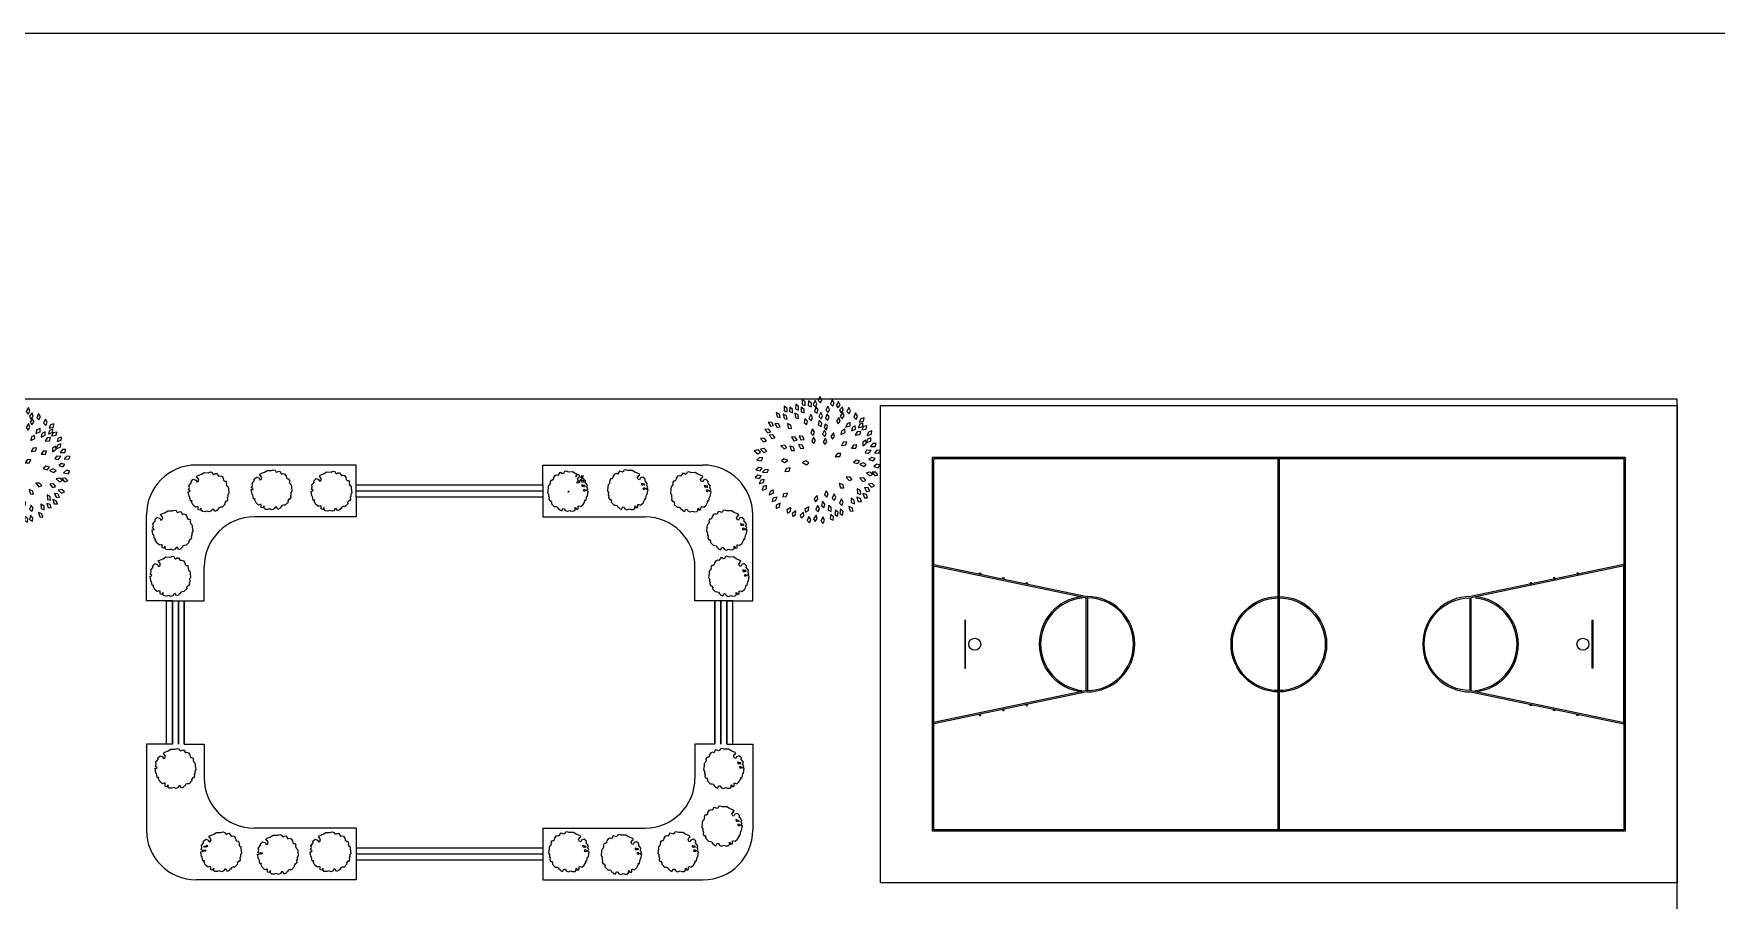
# Model space of a CAD drawing. Header units: millimetres. Extents: x 1593 to 1813, y 960 to 1110.
# Drawn here: x 1636.76 to 1685.93, y 1084.63 to 1109.97 of the extents above; entities that cross this region are included whole.
import ezdxf

# ---------------------------------------------------------------- set-up
doc = ezdxf.new("R2010")
doc.units = ezdxf.units.MM
doc.layers.add('1st floor', color=7, linetype='Continuous')
doc.layers.add('SPORT', color=7, linetype='Continuous')
doc.layers.add('trees', color=124, linetype='Continuous', lineweight=13)
doc.styles.add('ATTR', font='romans.shx', dxfattribs={"width": 0.8, "height": 0.7})

# ---------------------------------------------------------------- blocks, each defined once
blk = doc.blocks.new('A$C6FDB6B95')
at = {"layer": 'SPORT', "color": 1}
for p, q in [((-2148.3, 1133.4), (1300, 1133.4)), ((-2148.3, -935.5), (-2148.3, 1133.4)), ((1300, 1133.4), (1300, -935.5)), ((-1918.4, 903.5), (1070.1, 903.5)), ((-1918.4, -705.6), (-1918.4, 903.5)), ((-427.1, -705.6), (-427.1, 903.5)), ((-421.3, -705.6), (-421.3, 903.5)), ((1070.1, 903.5), (1070.1, -705.6)), ((-427.1, -418.4), (-427.1, 616.3)), ((-421.3, -418.4), (-421.3, 616.3)), ((-1919.6, 438.1), (-1255.8, 300.2)), ((-1918.4, -245.9), (-1918.4, 443.8)), ((-1918.4, -245.9), (-1918.4, 443.8)), ((-1918.4, 443.8), (-1254.6, 305.8)), ((1070.1, 443.8), (406.3, 305.8)), ((1071.2, 438.1), (407.4, 300.2)), ((1070.1, -245.9), (1070.1, 443.8)), ((1070.1, -245.9), (1070.1, 443.8)), ((-1721.5, 402.9), (-1720.3, 408.5)), ((-1715.9, 401.7), (-1721.5, 402.9)), ((-1720.3, 408.5), (-1714.7, 407.3)), ((-1714.7, 407.3), (-1715.9, 401.7)), ((-1620.2, 381.8), (-1619, 387.4)), ((-1614.6, 380.6), (-1620.2, 381.8)), ((-1619, 387.4), (-1613.4, 386.3)), ((-1613.4, 386.3), (-1614.6, 380.6)), ((-1518.9, 360.8), (-1517.8, 366.4)), ((-1517.8, 366.4), (-1512.1, 365.2)), ((-1512.1, 365.2), (-1513.3, 359.6)), ((-1513.3, 359.6), (-1518.9, 360.8)), ((-1277, 304.6), (-1276.4, 298.9)), ((-1257.5, -102.2), (-1257.5, 300.1)), ((-1251.8, 300.1), (-1251.8, -102.2)), ((409.2, -102.2), (409.2, 300.1)), ((428.7, 304.6), (428.1, 298.9)), ((-1255.8, -102.3), (-1919.6, -240.3)), ((-1254.6, -107.9), (-1918.4, -245.9)), ((-1277, -106.7), (-1276.4, -101)), ((406.3, -107.9), (1070.1, -245.9)), ((407.4, -102.3), (1071.2, -240.3)), ((428.7, -106.7), (428.1, -101)), ((1070.1, -705.6), (-1918.4, -705.6)), ((1300, -935.5), (-2148.3, -935.5))]:
    blk.add_line(p, q, dxfattribs=at)
for points in [[(1300, -935.5), (-2148.3, -935.5), (-2148.3, 1133.4), (1300, 1133.4)], [(1075.8, -711.4), (-1924.2, -711.4), (-1924.2, 909.3), (1075.8, 909.3)], [(670.6, 360.8), (669.4, 366.4), (663.8, 365.2), (664.9, 359.6)], [(771.8, 381.8), (770.7, 387.4), (765, 386.3), (766.2, 380.6)], [(873.1, 402.9), (872, 408.5), (866.3, 407.3), (867.5, 401.7)], [(-1780.5, 202.4), (-1784, 202.4), (-1784, -4.5), (-1780.5, -4.5)], [(932.1, 202.4), (935.6, 202.4), (935.6, -4.5), (932.1, -4.5)], [(-1721.5, -205), (-1720.3, -210.6), (-1714.7, -209.4), (-1715.9, -203.8)], [(-1620.2, -183.9), (-1619, -189.5), (-1613.4, -188.4), (-1614.6, -182.7)], [(-1518.9, -162.9), (-1517.8, -168.5), (-1512.1, -167.3), (-1513.3, -161.7)], [(670.6, -162.9), (669.4, -168.5), (663.8, -167.3), (664.9, -161.7)], [(771.8, -183.9), (770.7, -189.5), (765, -188.4), (766.2, -182.7)], [(873.1, -205), (872, -210.6), (866.3, -209.4), (867.5, -203.8)]]:
    blk.add_lwpolyline(points, close=True, dxfattribs=at)
blk.add_lwpolyline([(403.4, -102.2, -0.985815), (403.4, 300.1)], format="xyb", close=True, dxfattribs=at)
for centre, radius in [((-424.2, 98.9), 206.9), ((-424.2, 98.9), 201.1), ((-1740.8, 98.9), 25.9), ((892.5, 98.9), 25.9)]:
    blk.add_circle(centre, radius, dxfattribs=at)
for centre, radius, start, end in [((-1254.6, 98.9), 206.9, 96.21469, 263.78531), ((-1254.6, 98.9), 201.1, 96.21469, 263.78531), ((-1254.6, 98.9), 206.9, 270, 90), ((-1254.6, 98.9), 201.1, 270.81854, 89.18146), ((406.3, 98.9), 206.9, 90, 270), ((406.3, 98.9), 201.1, 276.21469, 83.78531), ((406.3, 98.9), 206.9, 276.21469, 83.78531)]:
    blk.add_arc(centre, radius, start, end, dxfattribs=at)
blk = doc.blocks.new('Paper Tree Plan')
at = {"layer": 'trees'}
for points in [[(-149.4, 222), (-149.5, 238.2), (-163.2, 248.4), (-163.3, 227.6)], [(-125.4, 217.1), (-124.6, 233.2), (-137.6, 244.3), (-139, 223.4)], [(-97.2, 230.6), (-96.9, 246.8), (-110.4, 257.4), (-111, 236.5)], [(-70.8, 217.9), (-71.1, 234), (-84.9, 244.1), (-84.7, 223.2)], [(-66.2, 252.1), (-66.9, 268.2), (-81, 278), (-80.3, 257.1)], [(-38.1, 246.4), (-37.5, 262.5), (-50.8, 273.3), (-51.8, 252.5)], [(-18.1, 244.6), (-11.9, 259.5), (-20.5, 274.3), (-28.7, 255.1)], [(-12.8, 215.6), (-6.6, 230.5), (-15.3, 245.3), (-23.5, 226.1)], [(4.3, 263.7), (10.6, 278.5), (2.1, 293.4), (-6.3, 274.3)], [(40.3, 219.1), (46.6, 234), (38.1, 248.8), (29.7, 229.7)], [(61.5, 248.8), (67.8, 263.7), (59.2, 278.5), (50.9, 259.4)], [(87.3, 240.3), (95.4, 254.3), (88.7, 270.1), (78.1, 252.1)], [(100.3, 217.1), (110.6, 229.5), (106.7, 246.2), (93.2, 230.3)], [(137.9, 212.8), (144.3, 227.7), (135.7, 242.5), (127.4, 223.4)], [(-212.7, 158.6), (-220.9, 172.5), (-237.9, 174.5), (-227.5, 156.4)], [(-181.7, 153.3), (-190.7, 166.7), (-207.8, 167.7), (-196.3, 150.3)], [(-182, 195.7), (-185, 211.6), (-200.3, 219.2), (-196.7, 198.7)], [(-149.3, 188.9), (-152.9, 204.6), (-168.6, 211.5), (-164, 191.2)], [(-129.7, 144.6), (-133.1, 160.4), (-148.7, 167.6), (-144.5, 147.2)], [(-97, 192.2), (-99.2, 208.2), (-114.1, 216.6), (-111.5, 195.9)], [(-58, 163.5), (-55.6, 179.4), (-67.6, 191.7), (-70.9, 171.1)], [(-38.2, 181.1), (-31.9, 195.9), (-40.4, 210.8), (-48.8, 191.7)], [(7.3, 154.7), (10.4, 170.5), (-1.1, 183.3), (-5.3, 162.8)], [(8.3, 189.4), (14.7, 204.2), (6.3, 219.1), (-2.2, 200.1)], [(26, 165.8), (21.7, 150.3), (32.2, 136.7), (37.9, 156.8)], [(38.3, 183.1), (44.6, 198), (36, 212.8), (27.7, 193.7)], [(87, 166.2), (95.7, 179.8), (89.8, 195.9), (78.3, 178.4)], [(105.1, 189.7), (114, 203.2), (108.4, 219.3), (96.7, 202.1)], [(142.9, 172.9), (127.8, 167.1), (123, 150.7), (142.6, 157.9)], [(166.2, 157), (151.6, 150.2), (147.9, 133.5), (166.9, 142)], [(169.7, 187.4), (176, 202.2), (167.5, 217.1), (159.1, 198)], [(201.7, 169.8), (186.5, 164.6), (181.2, 148.3), (201, 154.9)], [(206.9, 194.3), (191.3, 190.3), (184.7, 174.5), (205, 179.5)], [(220, 156.7), (204.1, 153.7), (196.5, 138.4), (217, 142)], [(-245.8, 87.1), (-255.9, 99.6), (-273.1, 99), (-260.1, 82.7)], [(-225.7, 129.3), (-236, 141.7), (-253.1, 141), (-239.9, 124.8)], [(-205.3, 102.7), (-215.7, 115), (-232.8, 114), (-219.5, 98)], [(-104.2, 91.5), (-113.2, 104.9), (-130.3, 105.9), (-118.8, 88.5)], [(-71.1, 93.5), (-77.9, 108.2), (-94.6, 111.8), (-86.1, 92.8)], [(-29.7, 113.1), (-23.4, 128), (-31.9, 142.8), (-40.3, 123.7)], [(-25.4, 74.9), (-19.1, 89.8), (-27.6, 104.6), (-36, 85.5)], [(24.4, 107.8), (31.6, 122.2), (24, 137.6), (14.4, 119)], [(24.8, 70.5), (34.1, 83.7), (28.7, 100), (16.6, 83)], [(60.3, 95), (69.7, 108.2), (64.6, 124.5), (52.3, 107.6)], [(117.8, 141.4), (103.1, 134.6), (99.5, 117.9), (118.5, 126.5)], [(126.6, 83.2), (110.6, 81.3), (102, 66.5), (122.7, 68.8)], [(191.3, 130.8), (175.2, 129.3), (166.3, 114.7), (187, 116.5)], [(213.9, 91), (200.9, 81.5), (200.6, 64.4), (217.6, 76.5)], [(238.6, 101.3), (223.4, 96.1), (218, 79.8), (237.8, 86.4)], [(242.5, 133.5), (227.1, 128.5), (221.6, 112.2), (241.5, 118.6)], [(-273.1, 35.6), (-285.9, 45.4), (-302.4, 40.8), (-286, 28)], [(-262.8, 8.7), (-278.8, 10.9), (-290.8, -1.3), (-270.2, -4.3)], [(-244.6, 40.6), (-256.3, 51.7), (-273.2, 48.9), (-258.3, 34.3)], [(-150.9, 56.9), (-162.7, 67.9), (-179.6, 64.9), (-164.4, 50.6)], [(-176.4, -5.3), (-161.7, -12.2), (-146.6, -4.1), (-165.4, 4.9)], [(-115.2, 42.5), (-120.5, 57.8), (-136.8, 63), (-130.1, 43.3)], [(-72.5, 53.1), (-80, 67.4), (-96.9, 70.2), (-87.4, 51.7)], [(99.6, 28.6), (83.5, 28.3), (73.4, 14.4), (94.3, 14.6)], [(173.4, 68.7), (157.3, 67.7), (147.9, 53.4), (168.7, 54.5)], [(211.4, 31.8), (227.4, 30), (239.2, 42.5), (218.5, 45)], [(258.5, 6.5), (243, 11.2), (229.2, 1.1), (249.1, -5.2)], [(263.1, 75.6), (247, 75.3), (236.8, 61.5), (257.7, 61.6)], [(282.8, 43.4), (266.7, 44.8), (255.2, 32.1), (276, 30.1)], [(-270.1, -74.4), (-286, -71.5), (-298.6, -83.1), (-278.1, -87.1)], [(-266.1, -38.8), (-281.9, -35.5), (-294.8, -46.8), (-274.4, -51.3)], [(-236.3, -46.7), (-252.3, -45), (-264, -57.5), (-243.3, -59.9)], [(-136.7, -37.8), (-152.7, -40.1), (-160.9, -55.1), (-140.3, -52.4)], [(-48.8, -13.7), (-62.8, -5.7), (-78.6, -12.5), (-60.5, -23)], [(185.9, -5.6), (170.2, -2.1), (157.2, -13.2), (177.5, -17.9)], [(216.9, -22.5), (202.9, -14.5), (187.1, -21.2), (205.1, -31.7)], [(246.8, -67.4), (234.3, -57.1), (217.7, -61.1), (233.6, -74.5)], [(270.9, -70.3), (260.8, -57.7), (243.7, -58.2), (256.5, -74.6)], [(281.2, -24.4), (265.4, -20.9), (252.3, -31.9), (272.6, -36.7)], [(-256.4, -91.1), (-272.2, -94.3), (-279.6, -109.8), (-259.1, -105.8)], [(-245.2, -119.4), (-260.5, -124.6), (-265.9, -140.8), (-246.1, -134.4)], [(-214.8, -139.8), (-229.4, -146.8), (-232.9, -163.5), (-213.9, -154.8)], [(-170.6, -172.7), (-154.7, -170.1), (-146.7, -154.9), (-167.3, -158.1)], [(34, -173.5), (40.3, -158.6), (31.8, -143.8), (23.4, -162.9)], [(112.5, -131), (107.8, -115.6), (91.7, -109.7), (97.6, -129.7)], [(151.5, -92), (140.9, -79.8), (123.8, -81), (137.4, -96.9)], [(191.4, -160), (189.8, -144), (175.2, -135.1), (177.1, -155.9)], [(215.4, -96.4), (205.1, -84), (188, -84.8), (201.2, -101)], [(233.5, -144.9), (225.7, -130.8), (208.8, -128.3), (218.7, -146.7)], [(255.7, -121.5), (244.2, -110.2), (227.2, -112.8), (242, -127.5)], [(-218.9, -193.5), (-203.3, -189.4), (-196.9, -173.5), (-217.1, -178.7)], [(-200.5, -225.9), (-186, -218.8), (-182.8, -202), (-201.6, -211)], [(-148.3, -247.8), (-134.6, -239.3), (-132.9, -222.3), (-150.8, -233.1)], [(-65, -243.8), (-51.3, -235.3), (-49.7, -218.2), (-67.5, -229)], [(-19, -195), (-7.9, -183.3), (-10.7, -166.4), (-25.2, -181.4)], [(-6.5, -241.4), (-0.2, -226.5), (-8.7, -211.7), (-17, -230.8)], [(22.3, -221.4), (25.3, -205.6), (13.7, -192.9), (9.7, -213.4)], [(53.5, -239.9), (54.7, -223.8), (41.8, -212.5), (40.1, -233.3)], [(70, -188.3), (76.3, -173.5), (67.8, -158.6), (59.4, -177.7)], [(84, -261.5), (86, -245.5), (73.8, -233.5), (70.9, -254.2)], [(104, -211.7), (110.3, -196.8), (101.7, -182), (93.4, -201.1)], [(107.5, -256.8), (110, -240.8), (98, -228.5), (94.6, -249.1)], [(156.4, -238.1), (151.8, -222.6), (135.7, -216.6), (141.5, -236.7)], [(161.8, -203.9), (161.1, -187.8), (146.9, -178.1), (147.7, -198.9)], [(194.8, -195.4), (190, -180), (173.9, -174.2), (179.9, -194.2)], [(223.1, -177.2), (217.8, -162), (201.4, -156.9), (208.2, -176.6)], [(-123.9, -263.8), (-110.6, -254.7), (-109.7, -237.6), (-127.1, -249.2)], [(-84.1, -271.7), (-72.3, -260.7), (-74, -243.7), (-89.4, -257.7)], [(-46.7, -292.3), (-40.4, -277.4), (-49, -262.6), (-57.3, -281.7)], [(-19.6, -286.5), (-10.5, -273.2), (-16, -257), (-27.9, -274.1)], [(15.3, -295.1), (23.7, -281.4), (17.5, -265.4), (6.4, -283.1)], [(63.1, -280.4), (64.8, -264.4), (52.2, -252.7), (49.9, -273.5)]]:
    blk.add_lwpolyline(points, close=True, dxfattribs=at)

msp = doc.modelspace()

# ---------------------------------------------------------------- linework, layer by layer
for p, q in [((1641.743, 1097.358), (1641.51, 1097.358)), ((1646.186, 1097.358), (1641.743, 1097.358)), ((1646.186, 1096.775), (1646.186, 1097.358)), ((1651.641, 1096.775), (1651.641, 1097.358)), ((1651.641, 1097.358), (1656.317, 1097.358)), ((1646.186, 1096.425), (1646.186, 1096.775)), ((1646.186, 1096.775), (1651.641, 1096.775)), ((1651.641, 1096.775), (1651.641, 1096.134)), ((1646.186, 1096.6), (1651.641, 1096.6)), ((1646.186, 1096.425), (1646.186, 1095.842)), ((1646.186, 1096.425), (1651.641, 1096.425)), ((1651.641, 1096.425), (1651.641, 1095.842)), ((1640.052, 1093.392), (1640.052, 1095.9)), ((1646.186, 1095.842), (1643.201, 1095.842)), ((1651.641, 1095.842), (1654.626, 1095.842)), ((1657.775, 1093.392), (1657.775, 1095.9)), ((1641.743, 1093.392), (1641.743, 1094.384)), ((1656.084, 1093.392), (1656.084, 1094.384)), ((1640.81, 1093.392), (1640.052, 1093.392)), ((1640.635, 1089.193), (1640.635, 1093.392)), ((1640.635, 1093.392), (1641.16, 1093.392)), ((1640.635, 1091.293), (1640.635, 1093.392)), ((1640.81, 1093.392), (1640.81, 1089.193)), ((1640.81, 1089.193), (1640.81, 1093.392)), ((1640.985, 1093.392), (1640.985, 1089.193)), ((1640.985, 1089.193), (1640.985, 1093.392)), ((1641.16, 1093.392), (1641.16, 1089.193)), ((1641.16, 1089.193), (1641.16, 1093.392)), ((1641.16, 1093.392), (1641.743, 1093.392)), ((1656.667, 1093.392), (1656.084, 1093.392)), ((1656.667, 1093.392), (1656.667, 1089.193)), ((1656.667, 1089.193), (1656.667, 1093.392)), ((1657.192, 1093.392), (1656.667, 1093.392)), ((1656.842, 1093.392), (1656.842, 1089.193)), ((1656.842, 1089.193), (1656.842, 1093.392)), ((1657.017, 1093.392), (1657.017, 1089.193)), ((1657.017, 1089.193), (1657.017, 1093.392)), ((1657.017, 1093.392), (1657.775, 1093.392)), ((1657.192, 1089.193), (1657.192, 1093.392)), ((1657.192, 1091.293), (1657.192, 1093.392)), ((1640.052, 1089.193), (1640.052, 1086.686)), ((1640.81, 1089.193), (1640.052, 1089.193)), ((1641.16, 1089.193), (1641.743, 1089.193)), ((1641.743, 1089.193), (1641.743, 1088.202)), ((1656.084, 1089.193), (1656.084, 1088.202)), ((1656.667, 1089.193), (1656.084, 1089.193)), ((1657.017, 1089.193), (1657.775, 1089.193)), ((1657.775, 1089.193), (1657.775, 1086.686)), ((1646.186, 1086.744), (1643.201, 1086.744)), ((1646.186, 1086.744), (1646.186, 1085.811)), ((1651.641, 1086.744), (1654.626, 1086.744)), ((1646.186, 1086.161), (1651.641, 1086.161)), ((1646.186, 1085.986), (1651.641, 1085.986)), ((1646.186, 1085.811), (1646.186, 1085.228)), ((1646.186, 1085.811), (1651.641, 1085.811)), ((1641.743, 1085.228), (1641.51, 1085.228)), ((1646.186, 1085.228), (1641.743, 1085.228)), ((1651.641, 1085.228), (1656.084, 1085.228)), ((1656.084, 1085.228), (1656.317, 1085.228))]:
    msp.add_line(p, q)
for points in [[(1813.386, 1109.974), (1593.386, 1109.974), (1593.386, 959.974), (1813.386, 959.974)], [(1642.267, 1096.128), (1642.213, 1096.123), (1642.172, 1096.109), (1642.149, 1096.058), (1642.129, 1096.062), (1642.109, 1096.027), (1642.05, 1095.999), (1642.012, 1096.069), (1641.973, 1096.062), (1641.949, 1096.015), (1641.89, 1095.987), (1641.812, 1096.014), (1641.768, 1095.995), (1641.688, 1096), (1641.646, 1096.042), (1641.656, 1096.053), (1641.654, 1096.099), (1641.61, 1096.041), (1641.568, 1096.058), (1641.567, 1096.14), (1641.542, 1096.146), (1641.489, 1096.127), (1641.418, 1096.189), (1641.366, 1096.285), (1641.385, 1096.309), (1641.339, 1096.311), (1641.319, 1096.422), (1641.299, 1096.44), (1641.274, 1096.578), (1641.322, 1096.584), (1641.332, 1096.609), (1641.283, 1096.631), (1641.311, 1096.698), (1641.296, 1096.753), (1641.36, 1096.833), (1641.357, 1096.882), (1641.423, 1096.943), (1641.496, 1096.918), (1641.524, 1096.864), (1641.56, 1096.877), (1641.583, 1096.931), (1641.545, 1096.989), (1641.516, 1097.004), (1641.536, 1097.04), (1641.657, 1097.088), (1641.735, 1097.14), (1641.865, 1097.135), (1641.892, 1097.148), (1641.934, 1097.159), (1641.977, 1097.141), (1641.989, 1097.106), (1642.024, 1097.086), (1642.061, 1097.11), (1642.109, 1097.116), (1642.161, 1097.033), (1642.197, 1097.046), (1642.253, 1097.03), (1642.292, 1096.971), (1642.301, 1096.918), (1642.334, 1096.889), (1642.37, 1096.891), (1642.391, 1096.856), (1642.385, 1096.846), (1642.397, 1096.811), (1642.386, 1096.804), (1642.404, 1096.753), (1642.442, 1096.72), (1642.448, 1096.665), (1642.462, 1096.53), (1642.433, 1096.495), (1642.434, 1096.424), (1642.416, 1096.397), (1642.426, 1096.343), (1642.401, 1096.295), (1642.377, 1096.298), (1642.343, 1096.25), (1642.348, 1096.209)], [(1644.108, 1096.19), (1644.055, 1096.186), (1644.014, 1096.172), (1643.99, 1096.121), (1643.971, 1096.125), (1643.951, 1096.09), (1643.892, 1096.062), (1643.854, 1096.132), (1643.815, 1096.125), (1643.79, 1096.077), (1643.731, 1096.05), (1643.653, 1096.077), (1643.61, 1096.058), (1643.53, 1096.063), (1643.488, 1096.105), (1643.498, 1096.116), (1643.496, 1096.162), (1643.452, 1096.104), (1643.409, 1096.121), (1643.409, 1096.203), (1643.384, 1096.209), (1643.331, 1096.19), (1643.259, 1096.251), (1643.208, 1096.348), (1643.227, 1096.372), (1643.18, 1096.374), (1643.161, 1096.485), (1643.141, 1096.503), (1643.116, 1096.641), (1643.164, 1096.647), (1643.174, 1096.672), (1643.125, 1096.694), (1643.153, 1096.761), (1643.138, 1096.816), (1643.202, 1096.896), (1643.199, 1096.944), (1643.265, 1097.006), (1643.337, 1096.981), (1643.365, 1096.927), (1643.402, 1096.939), (1643.425, 1096.994), (1643.386, 1097.052), (1643.358, 1097.067), (1643.378, 1097.102), (1643.499, 1097.151), (1643.577, 1097.203), (1643.707, 1097.198), (1643.734, 1097.211), (1643.776, 1097.222), (1643.819, 1097.204), (1643.831, 1097.169), (1643.865, 1097.149), (1643.903, 1097.173), (1643.951, 1097.178), (1644.002, 1097.096), (1644.039, 1097.109), (1644.095, 1097.092), (1644.134, 1097.034), (1644.143, 1096.98), (1644.175, 1096.952), (1644.212, 1096.954), (1644.233, 1096.919), (1644.227, 1096.909), (1644.239, 1096.874), (1644.228, 1096.867), (1644.245, 1096.816), (1644.284, 1096.783), (1644.29, 1096.728), (1644.304, 1096.593), (1644.275, 1096.558), (1644.276, 1096.487), (1644.258, 1096.46), (1644.268, 1096.406), (1644.243, 1096.358), (1644.219, 1096.361), (1644.185, 1096.313), (1644.19, 1096.272)], [(1645.856, 1096.146), (1645.802, 1096.142), (1645.761, 1096.128), (1645.738, 1096.077), (1645.718, 1096.081), (1645.698, 1096.046), (1645.639, 1096.018), (1645.602, 1096.087), (1645.563, 1096.081), (1645.538, 1096.033), (1645.479, 1096.006), (1645.401, 1096.033), (1645.357, 1096.014), (1645.278, 1096.019), (1645.235, 1096.061), (1645.246, 1096.072), (1645.244, 1096.118), (1645.199, 1096.06), (1645.157, 1096.077), (1645.156, 1096.159), (1645.131, 1096.165), (1645.078, 1096.146), (1645.007, 1096.207), (1644.955, 1096.304), (1644.974, 1096.328), (1644.928, 1096.33), (1644.908, 1096.441), (1644.888, 1096.459), (1644.863, 1096.597), (1644.912, 1096.603), (1644.922, 1096.628), (1644.873, 1096.65), (1644.9, 1096.717), (1644.885, 1096.772), (1644.95, 1096.851), (1644.947, 1096.9), (1645.012, 1096.962), (1645.085, 1096.937), (1645.113, 1096.883), (1645.15, 1096.895), (1645.172, 1096.949), (1645.134, 1097.008), (1645.106, 1097.023), (1645.126, 1097.058), (1645.246, 1097.107), (1645.324, 1097.159), (1645.454, 1097.154), (1645.482, 1097.167), (1645.524, 1097.178), (1645.566, 1097.16), (1645.578, 1097.125), (1645.613, 1097.105), (1645.65, 1097.128), (1645.699, 1097.134), (1645.75, 1097.052), (1645.787, 1097.065), (1645.843, 1097.048), (1645.881, 1096.99), (1645.89, 1096.936), (1645.923, 1096.908), (1645.959, 1096.91), (1645.98, 1096.874), (1645.974, 1096.865), (1645.986, 1096.83), (1645.975, 1096.823), (1645.993, 1096.772), (1646.032, 1096.739), (1646.037, 1096.683), (1646.051, 1096.549), (1646.022, 1096.514), (1646.024, 1096.443), (1646.006, 1096.416), (1646.015, 1096.362), (1645.99, 1096.314), (1645.967, 1096.316), (1645.933, 1096.269), (1645.938, 1096.228)], [(1651.971, 1096.146), (1652.025, 1096.142), (1652.065, 1096.128), (1652.089, 1096.077), (1652.109, 1096.081), (1652.129, 1096.046), (1652.188, 1096.018), (1652.225, 1096.087), (1652.264, 1096.081), (1652.289, 1096.033), (1652.348, 1096.006), (1652.426, 1096.033), (1652.47, 1096.014), (1652.549, 1096.019), (1652.591, 1096.061), (1652.581, 1096.072), (1652.583, 1096.118), (1652.627, 1096.06), (1652.67, 1096.077), (1652.671, 1096.159), (1652.696, 1096.165), (1652.749, 1096.146), (1652.82, 1096.207), (1652.872, 1096.304), (1652.853, 1096.328), (1652.899, 1096.33), (1652.919, 1096.441), (1652.939, 1096.459), (1652.963, 1096.597), (1652.915, 1096.603), (1652.905, 1096.628), (1652.954, 1096.65), (1652.927, 1096.717), (1652.941, 1096.772), (1652.877, 1096.851), (1652.88, 1096.9), (1652.815, 1096.962), (1652.742, 1096.937), (1652.714, 1096.883), (1652.677, 1096.895), (1652.655, 1096.949), (1652.693, 1097.008), (1652.721, 1097.023), (1652.701, 1097.058), (1652.581, 1097.107), (1652.503, 1097.159), (1652.373, 1097.154), (1652.345, 1097.167), (1652.303, 1097.178), (1652.261, 1097.16), (1652.249, 1097.125), (1652.214, 1097.105), (1652.177, 1097.128), (1652.128, 1097.134), (1652.077, 1097.052), (1652.04, 1097.065), (1651.984, 1097.048), (1651.946, 1096.99), (1651.936, 1096.936), (1651.904, 1096.908), (1651.868, 1096.91), (1651.847, 1096.874), (1651.853, 1096.865), (1651.84, 1096.83), (1651.852, 1096.823), (1651.834, 1096.772), (1651.795, 1096.739), (1651.79, 1096.683), (1651.776, 1096.549), (1651.805, 1096.514), (1651.803, 1096.443), (1651.821, 1096.416), (1651.812, 1096.362), (1651.837, 1096.314), (1651.86, 1096.316), (1651.894, 1096.269), (1651.889, 1096.228)], [(1653.719, 1096.19), (1653.772, 1096.186), (1653.813, 1096.172), (1653.837, 1096.121), (1653.856, 1096.125), (1653.876, 1096.09), (1653.935, 1096.062), (1653.973, 1096.132), (1654.012, 1096.125), (1654.036, 1096.077), (1654.096, 1096.05), (1654.173, 1096.077), (1654.217, 1096.058), (1654.297, 1096.063), (1654.339, 1096.105), (1654.329, 1096.116), (1654.331, 1096.162), (1654.375, 1096.104), (1654.418, 1096.121), (1654.418, 1096.203), (1654.443, 1096.209), (1654.496, 1096.19), (1654.568, 1096.251), (1654.619, 1096.348), (1654.6, 1096.372), (1654.646, 1096.374), (1654.666, 1096.485), (1654.686, 1096.503), (1654.711, 1096.641), (1654.663, 1096.647), (1654.653, 1096.672), (1654.702, 1096.694), (1654.674, 1096.761), (1654.689, 1096.816), (1654.625, 1096.896), (1654.628, 1096.944), (1654.562, 1097.006), (1654.49, 1096.981), (1654.462, 1096.927), (1654.425, 1096.939), (1654.402, 1096.994), (1654.441, 1097.052), (1654.469, 1097.067), (1654.449, 1097.102), (1654.328, 1097.151), (1654.25, 1097.203), (1654.12, 1097.198), (1654.093, 1097.211), (1654.051, 1097.222), (1654.008, 1097.204), (1653.996, 1097.169), (1653.962, 1097.149), (1653.924, 1097.173), (1653.876, 1097.178), (1653.824, 1097.096), (1653.788, 1097.109), (1653.732, 1097.092), (1653.693, 1097.034), (1653.684, 1096.98), (1653.651, 1096.952), (1653.615, 1096.954), (1653.594, 1096.919), (1653.6, 1096.909), (1653.588, 1096.874), (1653.599, 1096.867), (1653.582, 1096.816), (1653.543, 1096.783), (1653.537, 1096.728), (1653.523, 1096.593), (1653.552, 1096.558), (1653.551, 1096.487), (1653.569, 1096.46), (1653.559, 1096.406), (1653.584, 1096.358), (1653.608, 1096.361), (1653.642, 1096.313), (1653.637, 1096.272)], [(1655.56, 1096.128), (1655.614, 1096.123), (1655.655, 1096.109), (1655.678, 1096.058), (1655.698, 1096.062), (1655.718, 1096.027), (1655.777, 1095.999), (1655.815, 1096.069), (1655.854, 1096.062), (1655.878, 1096.015), (1655.937, 1095.987), (1656.015, 1096.014), (1656.059, 1095.995), (1656.139, 1096), (1656.181, 1096.042), (1656.171, 1096.053), (1656.173, 1096.099), (1656.217, 1096.041), (1656.259, 1096.058), (1656.26, 1096.14), (1656.285, 1096.146), (1656.338, 1096.127), (1656.409, 1096.189), (1656.461, 1096.285), (1656.442, 1096.309), (1656.488, 1096.311), (1656.508, 1096.422), (1656.528, 1096.44), (1656.553, 1096.578), (1656.504, 1096.584), (1656.495, 1096.609), (1656.544, 1096.631), (1656.516, 1096.698), (1656.531, 1096.753), (1656.466, 1096.833), (1656.47, 1096.882), (1656.404, 1096.943), (1656.331, 1096.918), (1656.303, 1096.864), (1656.267, 1096.877), (1656.244, 1096.931), (1656.282, 1096.989), (1656.311, 1097.004), (1656.291, 1097.04), (1656.17, 1097.088), (1656.092, 1097.14), (1655.962, 1097.135), (1655.934, 1097.148), (1655.892, 1097.159), (1655.85, 1097.141), (1655.838, 1097.106), (1655.803, 1097.086), (1655.766, 1097.11), (1655.717, 1097.116), (1655.666, 1097.033), (1655.629, 1097.046), (1655.573, 1097.03), (1655.535, 1096.971), (1655.526, 1096.918), (1655.493, 1096.889), (1655.457, 1096.891), (1655.436, 1096.856), (1655.442, 1096.846), (1655.43, 1096.811), (1655.441, 1096.804), (1655.423, 1096.753), (1655.384, 1096.72), (1655.379, 1096.665), (1655.365, 1096.53), (1655.394, 1096.495), (1655.393, 1096.424), (1655.411, 1096.397), (1655.401, 1096.343), (1655.426, 1096.295), (1655.45, 1096.298), (1655.484, 1096.25), (1655.479, 1096.209)], [(1652.645, 1097.053), (1652.607, 1097.049), (1652.591, 1097.023), (1652.614, 1097.023)], [(1652.628, 1096.837), (1652.648, 1096.863), (1652.715, 1096.863), (1652.709, 1096.85), (1652.682, 1096.85), (1652.678, 1096.837), (1652.648, 1096.824)], [(1652.766, 1097.031), (1652.742, 1097.01), (1652.749, 1097.001), (1652.79, 1096.988), (1652.803, 1097.018), (1652.827, 1097.023), (1652.813, 1097.044)], [(1652.766, 1096.902), (1652.753, 1096.884), (1652.766, 1096.867), (1652.803, 1096.854), (1652.847, 1096.88), (1652.83, 1096.91), (1652.796, 1096.893), (1652.78, 1096.915)], [(1652.773, 1096.776), (1652.776, 1096.737), (1652.813, 1096.733), (1652.844, 1096.742), (1652.857, 1096.724), (1652.871, 1096.742), (1652.861, 1096.759), (1652.827, 1096.759), (1652.8, 1096.763), (1652.78, 1096.789)], [(1652.857, 1096.646), (1652.83, 1096.638), (1652.817, 1096.616), (1652.837, 1096.607), (1652.874, 1096.603), (1652.877, 1096.638)], [(1654.52, 1096.82), (1654.524, 1096.781), (1654.561, 1096.777), (1654.591, 1096.786), (1654.605, 1096.768), (1654.618, 1096.786), (1654.608, 1096.803), (1654.574, 1096.803), (1654.547, 1096.807), (1654.527, 1096.833)], [(1654.605, 1096.69), (1654.578, 1096.682), (1654.564, 1096.66), (1654.584, 1096.652), (1654.622, 1096.647), (1654.625, 1096.682)], [(1656.362, 1096.757), (1656.365, 1096.718), (1656.403, 1096.714), (1656.433, 1096.723), (1656.446, 1096.705), (1656.46, 1096.723), (1656.45, 1096.74), (1656.416, 1096.74), (1656.389, 1096.744), (1656.369, 1096.77)], [(1652.366, 1096.589), (1652.367, 1096.578), (1652.375, 1096.575)], [(1656.446, 1096.628), (1656.419, 1096.619), (1656.406, 1096.597), (1656.426, 1096.589), (1656.463, 1096.584), (1656.467, 1096.619)], [(1641.212, 1095.011), (1641.158, 1095.007), (1641.118, 1094.993), (1641.094, 1094.942), (1641.074, 1094.946), (1641.054, 1094.911), (1640.995, 1094.883), (1640.958, 1094.952), (1640.919, 1094.946), (1640.894, 1094.898), (1640.835, 1094.871), (1640.757, 1094.897), (1640.713, 1094.879), (1640.634, 1094.884), (1640.592, 1094.926), (1640.602, 1094.937), (1640.6, 1094.982), (1640.556, 1094.924), (1640.513, 1094.942), (1640.512, 1095.024), (1640.487, 1095.029), (1640.434, 1095.011), (1640.363, 1095.072), (1640.311, 1095.169), (1640.33, 1095.193), (1640.284, 1095.195), (1640.264, 1095.306), (1640.244, 1095.324), (1640.22, 1095.462), (1640.268, 1095.468), (1640.278, 1095.493), (1640.229, 1095.515), (1640.256, 1095.581), (1640.242, 1095.637), (1640.306, 1095.716), (1640.303, 1095.765), (1640.368, 1095.827), (1640.441, 1095.802), (1640.469, 1095.748), (1640.506, 1095.76), (1640.528, 1095.814), (1640.49, 1095.873), (1640.462, 1095.888), (1640.482, 1095.923), (1640.602, 1095.972), (1640.68, 1096.024), (1640.81, 1096.019), (1640.838, 1096.032), (1640.88, 1096.042), (1640.922, 1096.025), (1640.934, 1095.99), (1640.969, 1095.97), (1641.006, 1095.993), (1641.055, 1095.999), (1641.106, 1095.917), (1641.143, 1095.93), (1641.199, 1095.913), (1641.237, 1095.855), (1641.246, 1095.801), (1641.279, 1095.773), (1641.315, 1095.775), (1641.336, 1095.739), (1641.33, 1095.73), (1641.343, 1095.695), (1641.331, 1095.688), (1641.349, 1095.637), (1641.388, 1095.604), (1641.393, 1095.548), (1641.407, 1095.414), (1641.378, 1095.379), (1641.38, 1095.308), (1641.362, 1095.281), (1641.371, 1095.227), (1641.346, 1095.179), (1641.323, 1095.181), (1641.289, 1095.134), (1641.294, 1095.093)], [(1656.615, 1095.011), (1656.668, 1095.007), (1656.709, 1094.993), (1656.733, 1094.942), (1656.753, 1094.946), (1656.772, 1094.911), (1656.832, 1094.883), (1656.869, 1094.952), (1656.908, 1094.946), (1656.933, 1094.898), (1656.992, 1094.871), (1657.07, 1094.897), (1657.114, 1094.879), (1657.193, 1094.884), (1657.235, 1094.926), (1657.225, 1094.937), (1657.227, 1094.982), (1657.271, 1094.924), (1657.314, 1094.942), (1657.315, 1095.024), (1657.34, 1095.029), (1657.393, 1095.011), (1657.464, 1095.072), (1657.516, 1095.169), (1657.497, 1095.193), (1657.543, 1095.195), (1657.563, 1095.306), (1657.583, 1095.324), (1657.607, 1095.462), (1657.559, 1095.468), (1657.549, 1095.493), (1657.598, 1095.515), (1657.571, 1095.581), (1657.585, 1095.637), (1657.521, 1095.716), (1657.524, 1095.765), (1657.459, 1095.827), (1657.386, 1095.802), (1657.358, 1095.748), (1657.321, 1095.76), (1657.299, 1095.814), (1657.337, 1095.873), (1657.365, 1095.888), (1657.345, 1095.923), (1657.225, 1095.972), (1657.147, 1096.024), (1657.017, 1096.019), (1656.989, 1096.032), (1656.947, 1096.042), (1656.905, 1096.025), (1656.892, 1095.99), (1656.858, 1095.97), (1656.82, 1095.993), (1656.772, 1095.999), (1656.721, 1095.917), (1656.684, 1095.93), (1656.628, 1095.913), (1656.59, 1095.855), (1656.58, 1095.801), (1656.548, 1095.773), (1656.512, 1095.775), (1656.491, 1095.739), (1656.496, 1095.73), (1656.484, 1095.695), (1656.496, 1095.688), (1656.478, 1095.637), (1656.439, 1095.604), (1656.434, 1095.548), (1656.42, 1095.414), (1656.449, 1095.379), (1656.447, 1095.308), (1656.465, 1095.281), (1656.456, 1095.227), (1656.481, 1095.179), (1656.504, 1095.181), (1656.538, 1095.134), (1656.533, 1095.093)], [(1657.417, 1095.641), (1657.42, 1095.602), (1657.457, 1095.598), (1657.488, 1095.606), (1657.501, 1095.589), (1657.515, 1095.606), (1657.505, 1095.624), (1657.471, 1095.624), (1657.444, 1095.628), (1657.424, 1095.654)], [(1657.501, 1095.511), (1657.474, 1095.503), (1657.461, 1095.481), (1657.481, 1095.472), (1657.518, 1095.468), (1657.521, 1095.503)], [(1641.149, 1093.659), (1641.095, 1093.655), (1641.055, 1093.641), (1641.031, 1093.59), (1641.011, 1093.594), (1640.991, 1093.558), (1640.932, 1093.531), (1640.895, 1093.6), (1640.856, 1093.594), (1640.831, 1093.546), (1640.772, 1093.518), (1640.694, 1093.545), (1640.65, 1093.527), (1640.571, 1093.531), (1640.529, 1093.574), (1640.539, 1093.585), (1640.537, 1093.63), (1640.493, 1093.572), (1640.45, 1093.59), (1640.449, 1093.671), (1640.424, 1093.677), (1640.371, 1093.659), (1640.3, 1093.72), (1640.248, 1093.816), (1640.267, 1093.841), (1640.221, 1093.843), (1640.201, 1093.954), (1640.181, 1093.972), (1640.157, 1094.11), (1640.205, 1094.116), (1640.215, 1094.14), (1640.166, 1094.163), (1640.193, 1094.229), (1640.179, 1094.285), (1640.243, 1094.364), (1640.24, 1094.413), (1640.305, 1094.475), (1640.378, 1094.45), (1640.406, 1094.395), (1640.443, 1094.408), (1640.465, 1094.462), (1640.427, 1094.52), (1640.399, 1094.536), (1640.419, 1094.571), (1640.539, 1094.62), (1640.617, 1094.672), (1640.747, 1094.666), (1640.775, 1094.679), (1640.817, 1094.69), (1640.859, 1094.673), (1640.871, 1094.638), (1640.906, 1094.617), (1640.943, 1094.641), (1640.992, 1094.647), (1641.043, 1094.565), (1641.08, 1094.577), (1641.136, 1094.561), (1641.174, 1094.503), (1641.184, 1094.449), (1641.216, 1094.421), (1641.252, 1094.423), (1641.273, 1094.387), (1641.267, 1094.378), (1641.28, 1094.343), (1641.268, 1094.335), (1641.286, 1094.284), (1641.325, 1094.251), (1641.33, 1094.196), (1641.344, 1094.062), (1641.315, 1094.027), (1641.317, 1093.956), (1641.299, 1093.928), (1641.308, 1093.874), (1641.283, 1093.827), (1641.26, 1093.829), (1641.226, 1093.782), (1641.231, 1093.741)], [(1656.678, 1093.659), (1656.731, 1093.655), (1656.772, 1093.641), (1656.796, 1093.59), (1656.816, 1093.594), (1656.835, 1093.558), (1656.895, 1093.531), (1656.932, 1093.6), (1656.971, 1093.594), (1656.996, 1093.546), (1657.055, 1093.518), (1657.133, 1093.545), (1657.177, 1093.527), (1657.256, 1093.531), (1657.298, 1093.574), (1657.288, 1093.585), (1657.29, 1093.63), (1657.334, 1093.572), (1657.377, 1093.59), (1657.378, 1093.671), (1657.403, 1093.677), (1657.456, 1093.659), (1657.527, 1093.72), (1657.579, 1093.816), (1657.56, 1093.841), (1657.606, 1093.843), (1657.626, 1093.954), (1657.646, 1093.972), (1657.67, 1094.11), (1657.622, 1094.116), (1657.612, 1094.14), (1657.661, 1094.163), (1657.634, 1094.229), (1657.648, 1094.285), (1657.584, 1094.364), (1657.587, 1094.413), (1657.522, 1094.475), (1657.449, 1094.45), (1657.421, 1094.395), (1657.384, 1094.408), (1657.362, 1094.462), (1657.4, 1094.52), (1657.428, 1094.536), (1657.408, 1094.571), (1657.288, 1094.62), (1657.21, 1094.672), (1657.08, 1094.666), (1657.052, 1094.679), (1657.01, 1094.69), (1656.968, 1094.673), (1656.955, 1094.638), (1656.921, 1094.617), (1656.883, 1094.641), (1656.835, 1094.647), (1656.784, 1094.565), (1656.747, 1094.577), (1656.691, 1094.561), (1656.653, 1094.503), (1656.643, 1094.449), (1656.611, 1094.421), (1656.575, 1094.423), (1656.553, 1094.387), (1656.559, 1094.378), (1656.547, 1094.343), (1656.559, 1094.335), (1656.541, 1094.284), (1656.502, 1094.251), (1656.497, 1094.196), (1656.483, 1094.062), (1656.512, 1094.027), (1656.51, 1093.956), (1656.528, 1093.928), (1656.519, 1093.874), (1656.544, 1093.827), (1656.567, 1093.829), (1656.601, 1093.782), (1656.596, 1093.741)], [(1657.48, 1094.289), (1657.483, 1094.25), (1657.52, 1094.246), (1657.551, 1094.254), (1657.564, 1094.237), (1657.578, 1094.254), (1657.567, 1094.272), (1657.534, 1094.272), (1657.507, 1094.276), (1657.486, 1094.302)], [(1657.564, 1094.159), (1657.537, 1094.15), (1657.524, 1094.129), (1657.544, 1094.12), (1657.581, 1094.116), (1657.584, 1094.15)], [(1641.297, 1088.04), (1641.244, 1088.036), (1641.203, 1088.022), (1641.179, 1087.971), (1641.16, 1087.975), (1641.14, 1087.94), (1641.081, 1087.912), (1641.043, 1087.981), (1641.004, 1087.975), (1640.979, 1087.927), (1640.92, 1087.9), (1640.842, 1087.926), (1640.798, 1087.908), (1640.719, 1087.913), (1640.677, 1087.955), (1640.687, 1087.966), (1640.685, 1088.011), (1640.641, 1087.953), (1640.598, 1087.971), (1640.597, 1088.053), (1640.573, 1088.058), (1640.519, 1088.04), (1640.448, 1088.101), (1640.397, 1088.198), (1640.416, 1088.222), (1640.369, 1088.224), (1640.349, 1088.335), (1640.329, 1088.353), (1640.305, 1088.491), (1640.353, 1088.497), (1640.363, 1088.522), (1640.314, 1088.544), (1640.341, 1088.61), (1640.327, 1088.666), (1640.391, 1088.745), (1640.388, 1088.794), (1640.454, 1088.856), (1640.526, 1088.831), (1640.554, 1088.777), (1640.591, 1088.789), (1640.613, 1088.843), (1640.575, 1088.902), (1640.547, 1088.917), (1640.567, 1088.952), (1640.687, 1089.001), (1640.766, 1089.053), (1640.895, 1089.048), (1640.923, 1089.061), (1640.965, 1089.071), (1641.008, 1089.054), (1641.02, 1089.019), (1641.054, 1088.999), (1641.092, 1089.022), (1641.14, 1089.028), (1641.191, 1088.946), (1641.228, 1088.959), (1641.284, 1088.942), (1641.322, 1088.884), (1641.332, 1088.83), (1641.364, 1088.802), (1641.4, 1088.804), (1641.422, 1088.768), (1641.416, 1088.759), (1641.428, 1088.724), (1641.417, 1088.717), (1641.434, 1088.666), (1641.473, 1088.633), (1641.478, 1088.577), (1641.493, 1088.443), (1641.463, 1088.408), (1641.465, 1088.337), (1641.447, 1088.31), (1641.456, 1088.256), (1641.432, 1088.208), (1641.408, 1088.21), (1641.374, 1088.163), (1641.379, 1088.122)], [(1656.53, 1088.04), (1656.583, 1088.036), (1656.624, 1088.022), (1656.648, 1087.971), (1656.667, 1087.975), (1656.687, 1087.94), (1656.746, 1087.912), (1656.784, 1087.981), (1656.823, 1087.975), (1656.848, 1087.927), (1656.907, 1087.9), (1656.985, 1087.926), (1657.029, 1087.908), (1657.108, 1087.913), (1657.15, 1087.955), (1657.14, 1087.966), (1657.142, 1088.011), (1657.186, 1087.953), (1657.229, 1087.971), (1657.229, 1088.053), (1657.254, 1088.058), (1657.307, 1088.04), (1657.379, 1088.101), (1657.43, 1088.198), (1657.411, 1088.222), (1657.458, 1088.224), (1657.478, 1088.335), (1657.498, 1088.353), (1657.522, 1088.491), (1657.474, 1088.497), (1657.464, 1088.522), (1657.513, 1088.544), (1657.486, 1088.61), (1657.5, 1088.666), (1657.436, 1088.745), (1657.439, 1088.794), (1657.373, 1088.856), (1657.301, 1088.831), (1657.273, 1088.777), (1657.236, 1088.789), (1657.213, 1088.843), (1657.252, 1088.902), (1657.28, 1088.917), (1657.26, 1088.952), (1657.14, 1089.001), (1657.061, 1089.053), (1656.931, 1089.048), (1656.904, 1089.061), (1656.862, 1089.071), (1656.819, 1089.054), (1656.807, 1089.019), (1656.773, 1088.999), (1656.735, 1089.022), (1656.687, 1089.028), (1656.636, 1088.946), (1656.599, 1088.959), (1656.543, 1088.942), (1656.505, 1088.884), (1656.495, 1088.83), (1656.463, 1088.802), (1656.427, 1088.804), (1656.405, 1088.768), (1656.411, 1088.759), (1656.399, 1088.724), (1656.41, 1088.717), (1656.393, 1088.666), (1656.354, 1088.633), (1656.349, 1088.577), (1656.334, 1088.443), (1656.363, 1088.408), (1656.362, 1088.337), (1656.38, 1088.31), (1656.371, 1088.256), (1656.395, 1088.208), (1656.419, 1088.21), (1656.453, 1088.163), (1656.448, 1088.122)], [(1657.331, 1088.67), (1657.335, 1088.631), (1657.372, 1088.627), (1657.402, 1088.635), (1657.416, 1088.618), (1657.429, 1088.635), (1657.419, 1088.653), (1657.385, 1088.653), (1657.358, 1088.657), (1657.338, 1088.683)], [(1657.416, 1088.54), (1657.389, 1088.532), (1657.375, 1088.51), (1657.396, 1088.501), (1657.433, 1088.497), (1657.436, 1088.532)], [(1656.479, 1086.356), (1656.533, 1086.352), (1656.574, 1086.338), (1656.597, 1086.287), (1656.617, 1086.291), (1656.637, 1086.255), (1656.696, 1086.228), (1656.734, 1086.297), (1656.773, 1086.291), (1656.797, 1086.243), (1656.856, 1086.215), (1656.934, 1086.242), (1656.978, 1086.223), (1657.058, 1086.228), (1657.1, 1086.271), (1657.09, 1086.281), (1657.092, 1086.327), (1657.136, 1086.269), (1657.178, 1086.287), (1657.179, 1086.368), (1657.204, 1086.374), (1657.257, 1086.356), (1657.328, 1086.417), (1657.38, 1086.513), (1657.361, 1086.538), (1657.407, 1086.54), (1657.427, 1086.651), (1657.447, 1086.669), (1657.472, 1086.807), (1657.423, 1086.812), (1657.414, 1086.837), (1657.463, 1086.86), (1657.435, 1086.926), (1657.45, 1086.982), (1657.386, 1087.061), (1657.389, 1087.11), (1657.323, 1087.172), (1657.25, 1087.147), (1657.222, 1087.092), (1657.186, 1087.105), (1657.163, 1087.159), (1657.201, 1087.217), (1657.23, 1087.233), (1657.21, 1087.268), (1657.089, 1087.317), (1657.011, 1087.368), (1656.881, 1087.363), (1656.854, 1087.376), (1656.812, 1087.387), (1656.769, 1087.37), (1656.757, 1087.335), (1656.722, 1087.314), (1656.685, 1087.338), (1656.637, 1087.344), (1656.585, 1087.262), (1656.549, 1087.274), (1656.493, 1087.258), (1656.454, 1087.2), (1656.445, 1087.146), (1656.412, 1087.118), (1656.376, 1087.12), (1656.355, 1087.084), (1656.361, 1087.075), (1656.349, 1087.04), (1656.36, 1087.032), (1656.342, 1086.981), (1656.304, 1086.948), (1656.298, 1086.893), (1656.284, 1086.759), (1656.313, 1086.724), (1656.312, 1086.653), (1656.33, 1086.625), (1656.32, 1086.571), (1656.345, 1086.524), (1656.369, 1086.526), (1656.403, 1086.479), (1656.398, 1086.438)], [(1657.281, 1086.986), (1657.285, 1086.947), (1657.322, 1086.942), (1657.352, 1086.951), (1657.366, 1086.934), (1657.379, 1086.951), (1657.369, 1086.968), (1657.335, 1086.968), (1657.308, 1086.973), (1657.288, 1086.999)], [(1657.366, 1086.856), (1657.339, 1086.847), (1657.325, 1086.826), (1657.345, 1086.817), (1657.382, 1086.813), (1657.386, 1086.847)], [(1642.631, 1085.602), (1642.578, 1085.598), (1642.537, 1085.584), (1642.513, 1085.533), (1642.493, 1085.537), (1642.474, 1085.501), (1642.414, 1085.474), (1642.377, 1085.543), (1642.338, 1085.537), (1642.313, 1085.489), (1642.254, 1085.461), (1642.176, 1085.488), (1642.132, 1085.469), (1642.053, 1085.474), (1642.011, 1085.517), (1642.021, 1085.527), (1642.019, 1085.573), (1641.975, 1085.515), (1641.932, 1085.532), (1641.931, 1085.614), (1641.907, 1085.62), (1641.853, 1085.602), (1641.782, 1085.663), (1641.73, 1085.759), (1641.75, 1085.784), (1641.703, 1085.785), (1641.683, 1085.896), (1641.663, 1085.915), (1641.639, 1086.052), (1641.687, 1086.058), (1641.697, 1086.083), (1641.648, 1086.106), (1641.675, 1086.172), (1641.661, 1086.228), (1641.725, 1086.307), (1641.722, 1086.356), (1641.787, 1086.418), (1641.86, 1086.393), (1641.888, 1086.338), (1641.925, 1086.351), (1641.947, 1086.405), (1641.909, 1086.463), (1641.881, 1086.478), (1641.901, 1086.514), (1642.021, 1086.562), (1642.099, 1086.614), (1642.229, 1086.609), (1642.257, 1086.622), (1642.299, 1086.633), (1642.342, 1086.616), (1642.354, 1086.58), (1642.388, 1086.56), (1642.426, 1086.584), (1642.474, 1086.59), (1642.525, 1086.508), (1642.562, 1086.52), (1642.618, 1086.504), (1642.656, 1086.446), (1642.666, 1086.392), (1642.698, 1086.364), (1642.734, 1086.365), (1642.756, 1086.33), (1642.75, 1086.321), (1642.762, 1086.286), (1642.751, 1086.278), (1642.768, 1086.227), (1642.807, 1086.194), (1642.812, 1086.139), (1642.826, 1086.005), (1642.797, 1085.97), (1642.799, 1085.899), (1642.781, 1085.871), (1642.79, 1085.817), (1642.766, 1085.769), (1642.742, 1085.772), (1642.708, 1085.725), (1642.713, 1085.683)], [(1644.292, 1085.526), (1644.239, 1085.522), (1644.198, 1085.508), (1644.174, 1085.457), (1644.155, 1085.461), (1644.135, 1085.426), (1644.076, 1085.398), (1644.038, 1085.467), (1643.999, 1085.461), (1643.974, 1085.413), (1643.915, 1085.386), (1643.837, 1085.413), (1643.793, 1085.394), (1643.714, 1085.399), (1643.672, 1085.441), (1643.682, 1085.452), (1643.68, 1085.498), (1643.636, 1085.44), (1643.593, 1085.457), (1643.592, 1085.539), (1643.568, 1085.545), (1643.514, 1085.526), (1643.443, 1085.587), (1643.392, 1085.684), (1643.411, 1085.708), (1643.364, 1085.71), (1643.344, 1085.821), (1643.324, 1085.839), (1643.3, 1085.977), (1643.348, 1085.983), (1643.358, 1086.008), (1643.309, 1086.03), (1643.336, 1086.097), (1643.322, 1086.152), (1643.386, 1086.231), (1643.383, 1086.28), (1643.449, 1086.342), (1643.521, 1086.317), (1643.549, 1086.263), (1643.586, 1086.275), (1643.608, 1086.33), (1643.57, 1086.388), (1643.542, 1086.403), (1643.562, 1086.438), (1643.682, 1086.487), (1643.761, 1086.539), (1643.89, 1086.534), (1643.918, 1086.547), (1643.96, 1086.558), (1644.003, 1086.54), (1644.015, 1086.505), (1644.049, 1086.485), (1644.087, 1086.508), (1644.135, 1086.514), (1644.186, 1086.432), (1644.223, 1086.445), (1644.279, 1086.428), (1644.317, 1086.37), (1644.327, 1086.316), (1644.359, 1086.288), (1644.395, 1086.29), (1644.417, 1086.254), (1644.411, 1086.245), (1644.423, 1086.21), (1644.412, 1086.203), (1644.429, 1086.152), (1644.468, 1086.119), (1644.473, 1086.063), (1644.488, 1085.929), (1644.458, 1085.894), (1644.46, 1085.823), (1644.442, 1085.796), (1644.451, 1085.742), (1644.427, 1085.694), (1644.403, 1085.697), (1644.369, 1085.649), (1644.374, 1085.608)], [(1645.827, 1085.602), (1645.774, 1085.598), (1645.733, 1085.584), (1645.709, 1085.533), (1645.69, 1085.537), (1645.67, 1085.501), (1645.611, 1085.474), (1645.573, 1085.543), (1645.534, 1085.537), (1645.509, 1085.489), (1645.45, 1085.461), (1645.372, 1085.488), (1645.329, 1085.469), (1645.249, 1085.474), (1645.207, 1085.517), (1645.217, 1085.527), (1645.215, 1085.573), (1645.171, 1085.515), (1645.128, 1085.532), (1645.128, 1085.614), (1645.103, 1085.62), (1645.05, 1085.602), (1644.978, 1085.663), (1644.927, 1085.759), (1644.946, 1085.784), (1644.899, 1085.785), (1644.88, 1085.896), (1644.86, 1085.915), (1644.835, 1086.052), (1644.883, 1086.058), (1644.893, 1086.083), (1644.844, 1086.106), (1644.872, 1086.172), (1644.857, 1086.228), (1644.921, 1086.307), (1644.918, 1086.356), (1644.984, 1086.418), (1645.056, 1086.393), (1645.084, 1086.338), (1645.121, 1086.351), (1645.144, 1086.405), (1645.105, 1086.463), (1645.077, 1086.478), (1645.097, 1086.514), (1645.218, 1086.562), (1645.296, 1086.614), (1645.426, 1086.609), (1645.453, 1086.622), (1645.495, 1086.633), (1645.538, 1086.616), (1645.55, 1086.58), (1645.584, 1086.56), (1645.622, 1086.584), (1645.67, 1086.59), (1645.721, 1086.508), (1645.758, 1086.52), (1645.814, 1086.504), (1645.853, 1086.446), (1645.862, 1086.392), (1645.895, 1086.364), (1645.931, 1086.365), (1645.952, 1086.33), (1645.946, 1086.321), (1645.958, 1086.286), (1645.947, 1086.278), (1645.964, 1086.227), (1646.003, 1086.194), (1646.009, 1086.139), (1646.023, 1086.005), (1645.994, 1085.97), (1645.995, 1085.899), (1645.977, 1085.871), (1645.987, 1085.817), (1645.962, 1085.769), (1645.938, 1085.772), (1645.904, 1085.725), (1645.909, 1085.683)], [(1651.999, 1085.602), (1652.053, 1085.598), (1652.094, 1085.584), (1652.118, 1085.533), (1652.137, 1085.537), (1652.157, 1085.501), (1652.216, 1085.474), (1652.254, 1085.543), (1652.293, 1085.537), (1652.317, 1085.489), (1652.377, 1085.461), (1652.454, 1085.488), (1652.498, 1085.469), (1652.578, 1085.474), (1652.62, 1085.517), (1652.61, 1085.527), (1652.612, 1085.573), (1652.656, 1085.515), (1652.698, 1085.532), (1652.699, 1085.614), (1652.724, 1085.62), (1652.777, 1085.602), (1652.849, 1085.663), (1652.9, 1085.759), (1652.881, 1085.784), (1652.927, 1085.785), (1652.947, 1085.896), (1652.967, 1085.915), (1652.992, 1086.052), (1652.944, 1086.058), (1652.934, 1086.083), (1652.983, 1086.106), (1652.955, 1086.172), (1652.97, 1086.228), (1652.906, 1086.307), (1652.909, 1086.356), (1652.843, 1086.418), (1652.771, 1086.393), (1652.743, 1086.338), (1652.706, 1086.351), (1652.683, 1086.405), (1652.722, 1086.463), (1652.75, 1086.478), (1652.73, 1086.514), (1652.609, 1086.562), (1652.531, 1086.614), (1652.401, 1086.609), (1652.374, 1086.622), (1652.332, 1086.633), (1652.289, 1086.616), (1652.277, 1086.58), (1652.243, 1086.56), (1652.205, 1086.584), (1652.157, 1086.59), (1652.105, 1086.508), (1652.069, 1086.52), (1652.013, 1086.504), (1651.974, 1086.446), (1651.965, 1086.392), (1651.932, 1086.364), (1651.896, 1086.365), (1651.875, 1086.33), (1651.881, 1086.321), (1651.869, 1086.286), (1651.88, 1086.278), (1651.863, 1086.227), (1651.824, 1086.194), (1651.818, 1086.139), (1651.804, 1086.005), (1651.833, 1085.97), (1651.832, 1085.899), (1651.85, 1085.871), (1651.84, 1085.817), (1651.865, 1085.769), (1651.889, 1085.772), (1651.923, 1085.725), (1651.918, 1085.683)], [(1653.535, 1085.526), (1653.588, 1085.522), (1653.629, 1085.508), (1653.653, 1085.457), (1653.672, 1085.461), (1653.692, 1085.426), (1653.751, 1085.398), (1653.789, 1085.467), (1653.828, 1085.461), (1653.853, 1085.413), (1653.912, 1085.386), (1653.99, 1085.413), (1654.034, 1085.394), (1654.113, 1085.399), (1654.155, 1085.441), (1654.145, 1085.452), (1654.147, 1085.498), (1654.191, 1085.44), (1654.234, 1085.457), (1654.234, 1085.539), (1654.259, 1085.545), (1654.312, 1085.526), (1654.384, 1085.587), (1654.435, 1085.684), (1654.416, 1085.708), (1654.463, 1085.71), (1654.483, 1085.821), (1654.503, 1085.839), (1654.527, 1085.977), (1654.479, 1085.983), (1654.469, 1086.008), (1654.518, 1086.03), (1654.491, 1086.097), (1654.505, 1086.152), (1654.441, 1086.231), (1654.444, 1086.28), (1654.378, 1086.342), (1654.306, 1086.317), (1654.278, 1086.263), (1654.241, 1086.275), (1654.218, 1086.33), (1654.257, 1086.388), (1654.285, 1086.403), (1654.265, 1086.438), (1654.145, 1086.487), (1654.066, 1086.539), (1653.936, 1086.534), (1653.909, 1086.547), (1653.867, 1086.558), (1653.824, 1086.54), (1653.812, 1086.505), (1653.778, 1086.485), (1653.74, 1086.508), (1653.692, 1086.514), (1653.641, 1086.432), (1653.604, 1086.445), (1653.548, 1086.428), (1653.51, 1086.37), (1653.5, 1086.316), (1653.468, 1086.288), (1653.432, 1086.29), (1653.41, 1086.254), (1653.416, 1086.245), (1653.404, 1086.21), (1653.415, 1086.203), (1653.398, 1086.152), (1653.359, 1086.119), (1653.354, 1086.063), (1653.339, 1085.929), (1653.369, 1085.894), (1653.367, 1085.823), (1653.385, 1085.796), (1653.376, 1085.742), (1653.4, 1085.694), (1653.424, 1085.697), (1653.458, 1085.649), (1653.453, 1085.608)], [(1655.196, 1085.602), (1655.249, 1085.598), (1655.29, 1085.584), (1655.314, 1085.533), (1655.333, 1085.537), (1655.353, 1085.501), (1655.412, 1085.474), (1655.45, 1085.543), (1655.489, 1085.537), (1655.514, 1085.489), (1655.573, 1085.461), (1655.651, 1085.488), (1655.695, 1085.469), (1655.774, 1085.474), (1655.816, 1085.517), (1655.806, 1085.527), (1655.808, 1085.573), (1655.852, 1085.515), (1655.895, 1085.532), (1655.896, 1085.614), (1655.92, 1085.62), (1655.974, 1085.602), (1656.045, 1085.663), (1656.096, 1085.759), (1656.077, 1085.784), (1656.124, 1085.785), (1656.144, 1085.896), (1656.164, 1085.915), (1656.188, 1086.052), (1656.14, 1086.058), (1656.13, 1086.083), (1656.179, 1086.106), (1656.152, 1086.172), (1656.166, 1086.228), (1656.102, 1086.307), (1656.105, 1086.356), (1656.039, 1086.418), (1655.967, 1086.393), (1655.939, 1086.338), (1655.902, 1086.351), (1655.88, 1086.405), (1655.918, 1086.463), (1655.946, 1086.478), (1655.926, 1086.514), (1655.806, 1086.562), (1655.727, 1086.614), (1655.598, 1086.609), (1655.57, 1086.622), (1655.528, 1086.633), (1655.485, 1086.616), (1655.473, 1086.58), (1655.439, 1086.56), (1655.401, 1086.584), (1655.353, 1086.59), (1655.302, 1086.508), (1655.265, 1086.52), (1655.209, 1086.504), (1655.171, 1086.446), (1655.161, 1086.392), (1655.129, 1086.364), (1655.093, 1086.365), (1655.071, 1086.33), (1655.077, 1086.321), (1655.065, 1086.286), (1655.076, 1086.278), (1655.059, 1086.227), (1655.02, 1086.194), (1655.015, 1086.139), (1655, 1086.005), (1655.03, 1085.97), (1655.028, 1085.899), (1655.046, 1085.871), (1655.037, 1085.817), (1655.061, 1085.769), (1655.085, 1085.772), (1655.119, 1085.725), (1655.114, 1085.683)], [(1641.745, 1086.102), (1641.772, 1086.093), (1641.785, 1086.072), (1641.765, 1086.063), (1641.728, 1086.059), (1641.725, 1086.093)], [(1641.829, 1086.232), (1641.826, 1086.193), (1641.789, 1086.188), (1641.758, 1086.197), (1641.745, 1086.18), (1641.731, 1086.197), (1641.742, 1086.214), (1641.775, 1086.214), (1641.802, 1086.219), (1641.823, 1086.245)], [(1643.406, 1086.026), (1643.433, 1086.018), (1643.447, 1085.996), (1643.426, 1085.987), (1643.389, 1085.983), (1643.386, 1086.018)], [(1652.801, 1086.232), (1652.805, 1086.193), (1652.842, 1086.188), (1652.872, 1086.197), (1652.886, 1086.18), (1652.899, 1086.197), (1652.889, 1086.214), (1652.855, 1086.214), (1652.828, 1086.219), (1652.808, 1086.245)], [(1652.886, 1086.102), (1652.859, 1086.093), (1652.845, 1086.072), (1652.865, 1086.063), (1652.903, 1086.059), (1652.906, 1086.093)], [(1654.337, 1086.156), (1654.34, 1086.117), (1654.377, 1086.113), (1654.407, 1086.122), (1654.421, 1086.104), (1654.434, 1086.122), (1654.424, 1086.139), (1654.391, 1086.139), (1654.364, 1086.143), (1654.343, 1086.169)], [(1654.421, 1086.026), (1654.394, 1086.018), (1654.38, 1085.996), (1654.401, 1085.987), (1654.438, 1085.983), (1654.441, 1086.018)], [(1655.998, 1086.232), (1656.001, 1086.193), (1656.038, 1086.188), (1656.068, 1086.197), (1656.082, 1086.18), (1656.095, 1086.197), (1656.085, 1086.214), (1656.052, 1086.214), (1656.025, 1086.219), (1656.004, 1086.245)], [(1656.082, 1086.102), (1656.055, 1086.093), (1656.041, 1086.072), (1656.062, 1086.063), (1656.099, 1086.059), (1656.102, 1086.093)]]:
    msp.add_lwpolyline(points, close=True)
for centre, start, end in [((1641.51, 1095.9), 90, 180), ((1656.317, 1095.9), 0, 90), ((1643.201, 1094.384), 90, 180), ((1654.626, 1094.384), 0, 90), ((1643.201, 1088.202), 180, 270), ((1654.626, 1088.202), 270, 0), ((1641.51, 1086.686), 180, 270), ((1656.317, 1086.686), 270, 0)]:
    msp.add_arc(centre, 1.458, start, end)
at = {"layer": '1st floor'}
msp.add_line((1651.641, 1086.744), (1651.641, 1085.228), dxfattribs=at)
msp.add_lwpolyline([(1684.784, 1099.281), (1604.784, 1099.281), (1604.784, 1039.281), (1684.784, 1039.281)], close=True, dxfattribs=at)

# ---------------------------------------------------------------- block references
at = {"color": 3, "xscale": 0.006750000000010914, "yscale": 0.006750000000010914, "zscale": 0.006750000000010914}
msp.add_blockref('A$C6FDB6B95', (1676.009, 1091.452), dxfattribs=at)
at = {"layer": 'trees', "xscale": 0.006300000000123873, "yscale": 0.006300000000123873, "zscale": 0.006300000000123873}
for p in [(1636.044, 1097.336), (1659.722, 1097.513)]:
    msp.add_blockref('Paper Tree Plan', p, dxfattribs=at)

# ---------------------------------------------------------------- texts
at = {"style": 'ATTR', "width": 0.8, "flags": 9}
msp.add_attdef('ESTCODE', (1652.375, 1096.575), '', height=0.007, dxfattribs=at)

doc.saveas('drawing.dxf')
